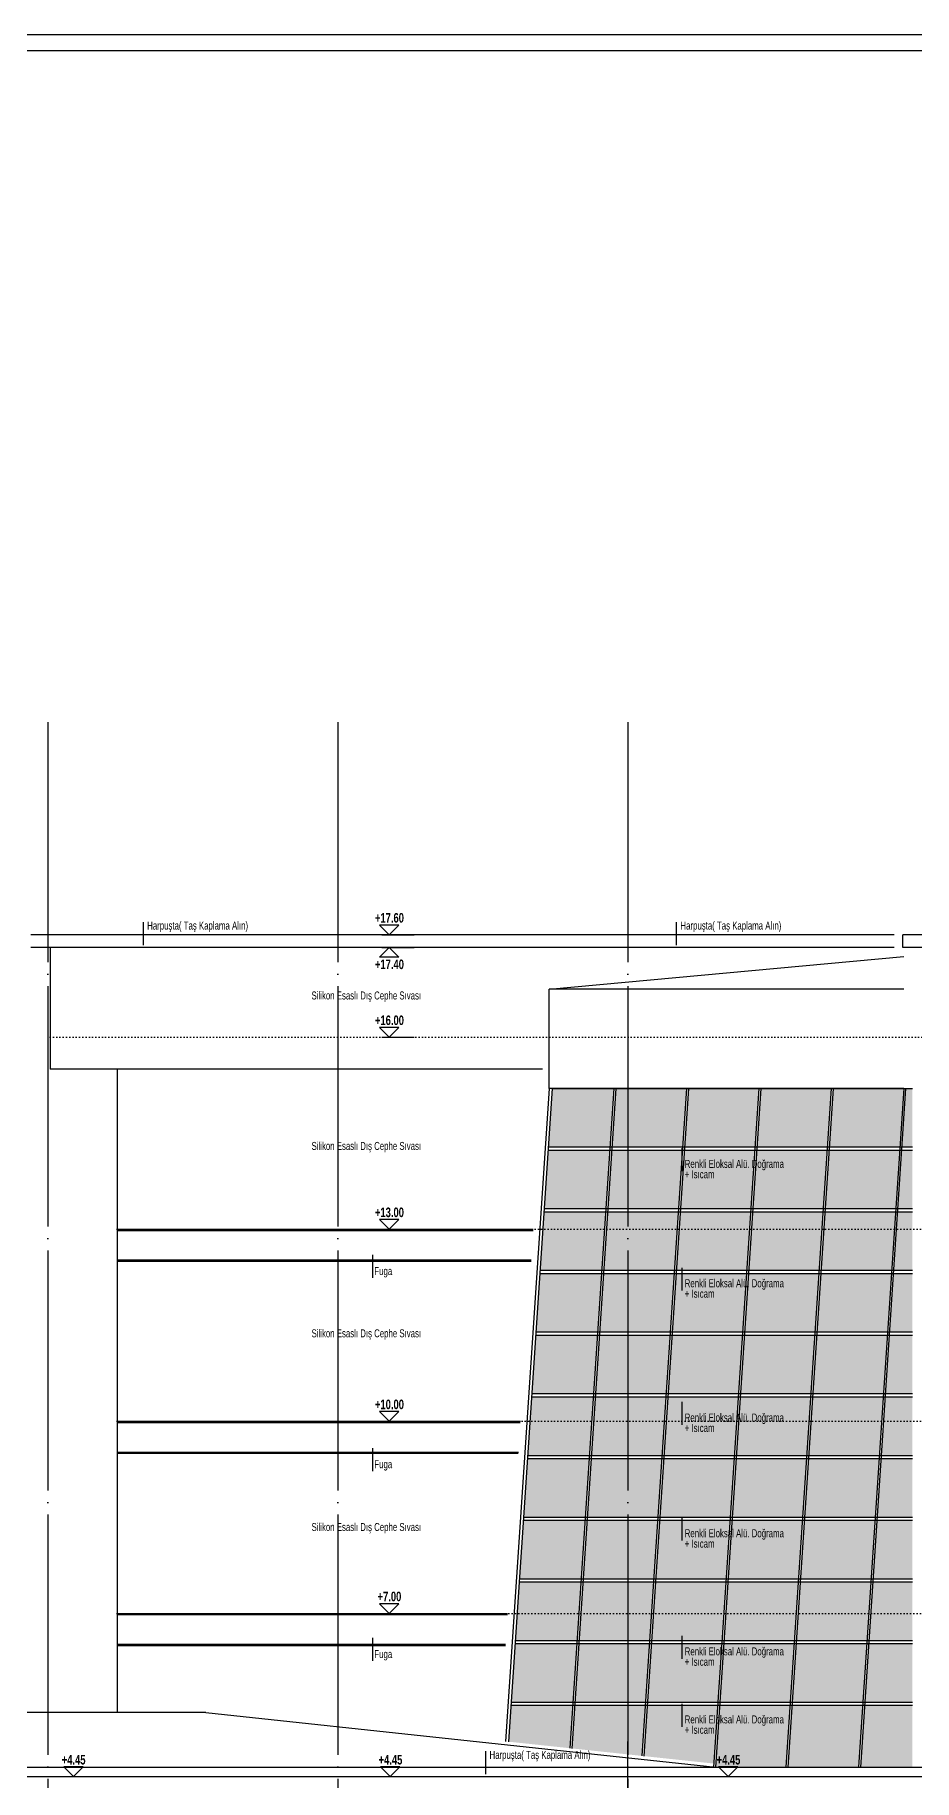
# Model space of a CAD drawing. Extents: x 460786 to 545292, y 30998 to 41694.
# Drawn here: x 524897 to 526270, y 38968 to 41694 of the extents above; entities that cross this region are included whole.
import ezdxf
from ezdxf.enums import TextEntityAlignment as Align

# ---------------------------------------------------------------- set-up
doc = ezdxf.new("R2010")
doc.units = 0
doc.header["$LTSCALE"] = 50
doc.header["$MEASUREMENT"] = 0
doc.linetypes.add('DASHDOT', pattern=[5.5, 5, -0.25, 0, -0.25])
doc.linetypes.add('DASHED', pattern=[0.1, 0, -0.1])
doc.layers.get('0').update_dxf_attribs({"linetype": 'CONTINUOUS'})
for name, color, linetype in [('A-Aks Dikey', 12, 'DASHDOT'), ('A-Cam', 160, 'CONTINUOUS'), ('A-Dash', 9, 'DASHED'), ('A-Gör 2', 40, 'CONTINUOUS'), ('A-Gör 3', 25, 'CONTINUOUS'), ('A-Gör 4', 75, 'CONTINUOUS'), ('A-Kot', 3, 'CONTINUOUS'), ('A-Lejant', 23, 'CONTINUOUS'), ('A-Solid', 254, 'CONTINUOUS'), ('A-Yazı 1', 200, 'CONTINUOUS'), ('A-Yazı 2', 205, 'CONTINUOUS')]:
    doc.layers.add(name, color=color, linetype=linetype)
doc.styles.add('blkan', font='arial.ttf', dxfattribs={"width": 0.9, "height": 12.5})
doc.styles.add('YAZI', font='arialbd.ttf', dxfattribs={"width": 0.9, "height": 150})

# ---------------------------------------------------------------- blocks, each defined once
blk = doc.blocks.new('kot-k')
for p, q in [((9.4, 0), (-32.7, 0)), ((-12.6, 12.6), (12.6, 12.6)), ((0, 0), (-12.6, 12.6)), ((0, 0), (12.6, 12.6))]:
    blk.add_line(p, q)
at = {"style": 'YAZI', "width": 0.7}
blk.add_attdef('KOT', text='', height=12.5, dxfattribs=at).set_placement((0, 22), align=Align.MIDDLE_CENTER)

msp = doc.modelspace()

# ---------------------------------------------------------------- hatches: boundary and pattern name
at = {"layer": 'A-Solid'}
h = msp.add_hatch(color=256, dxfattribs=at)
h.dxf.hatch_style = 1
h.paths.add_polyline_path([(525801.23, 40048), (525704.77, 40048), (525698.7, 39956.97), (525795.16, 39956.97)])
h.paths.add_polyline_path([(525914.37, 40048), (525804.77, 40048), (525798.7, 39956.97), (525908.3, 39956.97)])
h.paths.add_polyline_path([(526027.51, 40048), (525917.91, 40048), (525911.83, 39956.97), (526021.43, 39956.97)])
h.paths.add_polyline_path([(526140.64, 40048), (526031.04, 40048), (526024.97, 39956.97), (526134.57, 39956.97)])
h.paths.add_polyline_path([(526253.78, 40048), (526144.18, 40048), (526138.11, 39956.97), (526247.71, 39956.97)])
h.paths.add_polyline_path([(526267.54, 40048), (526257.32, 40048), (526251.24, 39956.97), (526267.54, 39956.97)])
h.paths.add_polyline_path([(526267.54, 39951.97), (526250.91, 39951.97), (526244.82, 39860.61), (526267.54, 39860.61)])
h.paths.add_polyline_path([(526267.54, 39855.61), (526244.48, 39855.61), (526238.39, 39764.24), (526267.54, 39764.24)])
h.paths.add_polyline_path([(526240.95, 39855.61), (526131.35, 39855.61), (526125.25, 39764.24), (526234.85, 39764.24)])
h.paths.add_polyline_path([(526247.38, 39951.97), (526137.77, 39951.97), (526131.68, 39860.61), (526241.28, 39860.61)])
h.paths.add_polyline_path([(526134.24, 39951.97), (526024.64, 39951.97), (526018.54, 39860.61), (526128.14, 39860.61)])
h = msp.add_hatch(color=256, dxfattribs=at)
h.dxf.hatch_style = 1
h.paths.add_polyline_path([(525788.73, 39860.61), (525794.83, 39951.97), (525698.37, 39951.97), (525692.27, 39860.61)])
h.paths.add_polyline_path([(525901.87, 39860.61), (525907.96, 39951.97), (525798.36, 39951.97), (525792.27, 39860.61)])
h.paths.add_polyline_path([(526015.01, 39860.61), (526021.1, 39951.97), (525911.5, 39951.97), (525905.4, 39860.61)])
h.paths.add_polyline_path([(526008.58, 39764.24), (526014.67, 39855.61), (525905.07, 39855.61), (525898.98, 39764.24)])
h.paths.add_polyline_path([(525901.54, 39855.61), (525791.93, 39855.61), (525785.84, 39764.24), (525895.44, 39764.24)])
h = msp.add_hatch(color=256, dxfattribs=at)
h.dxf.hatch_style = 1
h.paths.add_polyline_path([(525788.4, 39855.61), (525691.94, 39855.61), (525685.85, 39764.24), (525782.3, 39764.24)])
h.paths.add_polyline_path([(526127.81, 39855.61), (526018.21, 39855.61), (526012.11, 39764.24), (526121.72, 39764.24)])
h.paths.add_polyline_path([(526121.38, 39759.24), (526011.78, 39759.24), (526005.69, 39667.88), (526115.29, 39667.88)])
h.paths.add_polyline_path([(526234.52, 39759.24), (526124.92, 39759.24), (526118.82, 39667.88), (526228.42, 39667.88)])
h.paths.add_polyline_path([(526267.54, 39759.24), (526238.05, 39759.24), (526231.96, 39667.88), (526267.54, 39667.88)])
h.paths.add_polyline_path([(526267.54, 39662.88), (526231.63, 39662.88), (526225.53, 39571.51), (526267.54, 39571.51)])
h.paths.add_polyline_path([(526228.09, 39662.88), (526118.49, 39662.88), (526112.39, 39571.51), (526222, 39571.51)])
h.paths.add_polyline_path([(526114.95, 39662.88), (526005.35, 39662.88), (525999.26, 39571.51), (526108.86, 39571.51)])
h.paths.add_polyline_path([(526001.82, 39662.88), (525892.21, 39662.88), (525886.12, 39571.51), (525995.72, 39571.51)])
h.paths.add_polyline_path([(525775.54, 39662.88), (525679.08, 39662.88), (525672.99, 39571.51), (525769.45, 39571.51)])
h.paths.add_polyline_path([(525781.97, 39759.24), (525685.51, 39759.24), (525679.42, 39667.88), (525775.88, 39667.88)])
h.paths.add_polyline_path([(525895.11, 39759.24), (525785.51, 39759.24), (525779.41, 39667.88), (525889.01, 39667.88)])
h.paths.add_polyline_path([(526008.24, 39759.24), (525898.64, 39759.24), (525892.55, 39667.88), (526002.15, 39667.88)])
h.paths.add_polyline_path([(525888.68, 39662.88), (525779.08, 39662.88), (525772.98, 39571.51), (525882.58, 39571.51)])
h = msp.add_hatch(color=256, dxfattribs=at)
h.dxf.hatch_style = 1
h.paths.add_polyline_path([(525769.11, 39566.51), (525672.66, 39566.51), (525666.56, 39475.15), (525763.02, 39475.15)])
h.paths.add_polyline_path([(525882.25, 39566.51), (525772.65, 39566.51), (525766.55, 39475.15), (525876.16, 39475.15)])
h.paths.add_polyline_path([(525995.39, 39566.51), (525885.79, 39566.51), (525879.69, 39475.15), (525989.29, 39475.15)])
h.paths.add_polyline_path([(526108.53, 39566.51), (525998.92, 39566.51), (525992.83, 39475.15), (526102.43, 39475.15)])
h.paths.add_polyline_path([(526221.66, 39566.51), (526112.06, 39566.51), (526105.97, 39475.15), (526215.57, 39475.15)])
h.paths.add_polyline_path([(526267.54, 39566.51), (526225.2, 39566.51), (526219.1, 39475.15), (526267.54, 39475.15)])
h.paths.add_polyline_path([(526267.54, 39470.15), (526218.77, 39470.15), (526212.67, 39378.79), (526267.54, 39378.79)])
h.paths.add_polyline_path([(526215.23, 39470.15), (526105.63, 39470.15), (526099.54, 39378.79), (526209.14, 39378.79)])
h.paths.add_polyline_path([(526102.1, 39470.15), (525992.5, 39470.15), (525986.4, 39378.79), (526096, 39378.79)])
h.paths.add_polyline_path([(525988.96, 39470.15), (525879.36, 39470.15), (525873.26, 39378.79), (525982.87, 39378.79)])
h.paths.add_polyline_path([(525875.82, 39470.15), (525766.22, 39470.15), (525760.13, 39378.79), (525869.73, 39378.79)])
h.paths.add_polyline_path([(525762.69, 39470.15), (525666.23, 39470.15), (525660.13, 39378.79), (525756.59, 39378.79)])
h.paths.add_polyline_path([(525756.26, 39373.79), (525659.8, 39373.79), (525653.7, 39282.42), (525750.16, 39282.42)])
h.paths.add_polyline_path([(525869.39, 39373.79), (525759.79, 39373.79), (525753.7, 39282.42), (525863.3, 39282.42)])
h.paths.add_polyline_path([(525982.53, 39373.79), (525872.93, 39373.79), (525866.84, 39282.42), (525976.44, 39282.42)])
h.paths.add_polyline_path([(526095.67, 39373.79), (525986.07, 39373.79), (525979.97, 39282.42), (526089.57, 39282.42)])
h.paths.add_polyline_path([(526208.81, 39373.79), (526099.2, 39373.79), (526093.11, 39282.42), (526202.71, 39282.42)])
h.paths.add_polyline_path([(526267.54, 39373.79), (526212.34, 39373.79), (526206.25, 39282.42), (526267.54, 39282.42)])
h.paths.add_polyline_path([(526267.54, 39277.42), (526205.91, 39277.42), (526199.82, 39186.06), (526267.54, 39186.06)])
h.paths.add_polyline_path([(526267.54, 39181.06), (526199.48, 39181.06), (526193.39, 39089.7), (526267.54, 39089.7)])
h.paths.add_polyline_path([(526267.54, 39084.7), (526193.06, 39084.7), (526186.63, 38988.33), (526267.54, 38988.33)])
h.paths.add_polyline_path([(526189.52, 39084.7), (526079.92, 39084.7), (526073.49, 38988.33), (526183.09, 38988.33)])
h.paths.add_polyline_path([(526195.95, 39181.06), (526086.35, 39181.06), (526080.25, 39089.7), (526189.85, 39089.7)])
h.paths.add_polyline_path([(526202.38, 39277.42), (526092.78, 39277.42), (526086.68, 39186.06), (526196.28, 39186.06)])
h.paths.add_polyline_path([(526089.24, 39277.42), (525979.64, 39277.42), (525973.54, 39186.06), (526083.15, 39186.06)])
h.paths.add_polyline_path([(526082.81, 39181.06), (525973.21, 39181.06), (525967.12, 39089.7), (526076.72, 39089.7)])
h.paths.add_polyline_path([(526076.38, 39084.7), (525966.78, 39084.7), (525960.35, 38988.33), (526069.96, 38988.33)])
h.paths.add_polyline_path([(525963.25, 39084.7), (525853.65, 39084.7), (525848.35, 39005.32), (525957.18, 38993.7)])
h.paths.add_polyline_path([(525969.68, 39181.06), (525860.07, 39181.06), (525853.98, 39089.7), (525963.58, 39089.7)])
h.paths.add_polyline_path([(525976.1, 39277.42), (525866.5, 39277.42), (525860.41, 39186.06), (525970.01, 39186.06)])
h.paths.add_polyline_path([(525862.97, 39277.42), (525753.36, 39277.42), (525747.27, 39186.06), (525856.87, 39186.06)])
h.paths.add_polyline_path([(525749.83, 39277.42), (525653.37, 39277.42), (525647.28, 39186.06), (525743.73, 39186.06)])
h.paths.add_polyline_path([(525743.4, 39181.06), (525646.94, 39181.06), (525640.85, 39089.7), (525737.31, 39089.7)])
h.paths.add_polyline_path([(525736.97, 39084.7), (525640.51, 39084.7), (525636.73, 39027.9), (525732.5, 39017.68)])
h.paths.add_polyline_path([(525850.11, 39084.7), (525740.51, 39084.7), (525736.01, 39017.31), (525844.84, 39005.69)])
h.paths.add_polyline_path([(525856.54, 39181.06), (525746.94, 39181.06), (525740.84, 39089.7), (525850.44, 39089.7)])

# ---------------------------------------------------------------- linework, layer by layer
at = {"layer": 'A-Aks Dikey', "ltscale": 1.5}
for p, q in [((524916.72, 40620.39), (524916.72, 38186.23)), ((525369.72, 40620.39), (525369.72, 38186.23)), ((525822.72, 40620.39), (525822.72, 38186.23))]:
    msp.add_line(p, q, dxfattribs=at)
at = {"layer": 'A-Cam'}
for p, q in [((525704.77, 40048), (525636.73, 39027.9)), ((525704.77, 40048), (526267.54, 40048)), ((525801.26, 40048.33), (525732.5, 39017.68)), ((525736.01, 39017.31), (525804.79, 40048.33)), ((525914.39, 40048.33), (525844.84, 39005.69)), ((525848.35, 39005.32), (525917.93, 40048.33)), ((526027.53, 40048.33), (525956.82, 38988.33)), ((525960.35, 38988.33), (526031.06, 40048.33)), ((526140.67, 40048.33), (526069.96, 38988.33)), ((526073.49, 38988.33), (526144.2, 40048.33)), ((526253.8, 40048.33), (526183.09, 38988.33)), ((526186.63, 38988.33), (526257.34, 40048.33)), ((525698.37, 39951.97), (526267.57, 39951.97)), ((525698.7, 39956.97), (526267.57, 39956.97)), ((525691.94, 39855.61), (526267.57, 39855.61)), ((525692.27, 39860.61), (526267.57, 39860.61)), ((525685.51, 39759.24), (526267.57, 39759.24)), ((525685.85, 39764.24), (526267.57, 39764.24)), ((525679.08, 39662.88), (526267.57, 39662.88)), ((525679.42, 39667.88), (526267.57, 39667.88)), ((525672.66, 39566.51), (526267.57, 39566.51)), ((525672.99, 39571.51), (526267.57, 39571.51)), ((525666.56, 39475.15), (526267.57, 39475.15)), ((525666.23, 39470.15), (526267.57, 39470.15)), ((525659.8, 39373.79), (526267.57, 39373.79)), ((525660.13, 39378.79), (526267.57, 39378.79)), ((525653.7, 39282.42), (526267.57, 39282.42)), ((525653.37, 39277.42), (526267.57, 39277.42)), ((525646.94, 39181.06), (526267.57, 39181.06)), ((525647.28, 39186.06), (526267.57, 39186.06)), ((525640.85, 39089.7), (526267.57, 39089.7)), ((525640.51, 39084.7), (526267.57, 39084.7)), ((525960.35, 38988.33), (526267.54, 38988.33))]:
    msp.add_line(p, q, dxfattribs=at)
at = {"layer": 'A-Dash'}
for p, q in [((524920.55, 40128.33), (528193.04, 40128.33)), ((525025.21, 39828.33), (528193.04, 39828.33)), ((525025.21, 39528.33), (528193.04, 39528.33)), ((525025.21, 39228.33), (528193.04, 39228.33))]:
    msp.add_line(p, q, dxfattribs=at)
at = {"layer": 'A-Gör 2'}
for p, q in [((526252.54, 40268.33), (526252.54, 40288.33)), ((526982.38, 40288.33), (526252.54, 40288.33)), ((526982.38, 40268.33), (526252.54, 40268.33)), ((525822.72, 38868.33), (525822.72, 39028.33))]:
    msp.add_line(p, q, dxfattribs=at)
at = {"layer": 'A-Gör 3'}
for p, q in [((525699.79, 40203.33), (526253.8, 40254.52)), ((526253.8, 40203.33), (525699.79, 40203.33)), ((525699.79, 40048.33), (525699.79, 40203.33)), ((525699.79, 40048.33), (525631.75, 39028.43)), ((526253.8, 40048.33), (525699.79, 40048.33)), ((523583.25, 38988.33), (527911.77, 38988.33)), ((523583.25, 38973.33), (527911.77, 38973.33))]:
    msp.add_line(p, q, dxfattribs=at)
at = {"layer": 'A-Gör 4'}
for p, q in [((526238.84, 40288.33), (524890.55, 40288.33)), ((526238.84, 40268.33), (524890.55, 40268.33)), ((524920.55, 40268.33), (524920.55, 40078.33)), ((525689.79, 40078.33), (524920.55, 40078.33)), ((525025.21, 40078.33), (525025.21, 39073.33)), ((525025.21, 39828.33), (525675.09, 39828.33)), ((525025.21, 39826.33), (525674.95, 39826.33)), ((525025.21, 39780.33), (525671.89, 39780.33)), ((525025.21, 39778.33), (525671.75, 39778.33)), ((525025.21, 39528.33), (525655.07, 39528.33)), ((525025.21, 39526.33), (525654.94, 39526.33)), ((525025.21, 39480.33), (525651.87, 39480.33)), ((525025.21, 39478.33), (525651.74, 39478.33)), ((525025.21, 39228.33), (525635.06, 39228.33)), ((525025.21, 39226.33), (525634.93, 39226.33)), ((525025.21, 39180.33), (525631.86, 39180.33)), ((525025.21, 39178.33), (525631.73, 39178.33)), ((525163.95, 39073.33), (523596.72, 39073.33)), ((525163.95, 39073.33), (525960.35, 38988.33))]:
    msp.add_line(p, q, dxfattribs=at)
at = {"layer": 'A-Lejant'}
msp.add_lwpolyline([(460786.15, 41693.81), (460786.15, 37193.81), (545291.84, 37193.81), (545291.84, 41693.81), (460786.15, 41693.81)], dxfattribs=at)
msp.add_lwpolyline([(460811.15, 41668.81), (460811.15, 37218.81), (545266.84, 37218.81), (545266.84, 41668.81)], close=True, dxfattribs=at)
at = {"layer": 'A-Yazı 2'}
for p, q in [((525065.62, 40308.14), (525065.62, 40272.26)), ((525898.61, 40308.14), (525898.61, 40272.26)), ((525907.79, 39918.87), (525907.79, 39954.75)), ((525423.85, 39788.27), (525423.85, 39752.39)), ((525907.79, 39732.39), (525907.79, 39768.26)), ((525907.79, 39522.62), (525907.79, 39558.5)), ((525423.85, 39486.54), (525423.85, 39450.66)), ((525907.79, 39341.91), (525907.79, 39377.79)), ((525423.85, 39190.03), (525423.85, 39154.15)), ((525907.79, 39157.38), (525907.79, 39193.26)), ((525907.79, 39051.11), (525907.79, 39086.99)), ((525600.37, 39012.84), (525600.37, 38976.97))]:
    msp.add_line(p, q, dxfattribs=at)

# ---------------------------------------------------------------- block references
at = {"layer": 'A-Kot'}
ref = msp.add_blockref('kot-k', (525450.14, 40288.33), dxfattribs=dict(at, xscale=-1.200000000186265, yscale=1.200000000186265, zscale=1.200000000186265))
ref.add_attrib('KOT', '+17.60', dxfattribs={"layer": '0', "height": 15, "style": 'YAZI', "width": 0.7}).set_placement((525450.52, 40314.73), align=Align.MIDDLE_CENTER)
ref = msp.add_blockref('kot-k', (525450.14, 40268.33), dxfattribs=dict(at, xscale=1.200000000186265, yscale=1.200000000186265, zscale=1.200000000186265, rotation=180))
ref.add_attrib('KOT', '+17.40', dxfattribs={"layer": '0', "height": 15, "style": 'YAZI', "width": 0.7}).set_placement((525450.52, 40242.13), align=Align.MIDDLE_CENTER)
ref = msp.add_blockref('kot-k', (525450.14, 40128.33), dxfattribs=dict(at, xscale=-1.200000000186265, yscale=1.200000000186265, zscale=1.200000000186265))
ref.add_attrib('KOT', '+16.00', dxfattribs={"layer": '0', "height": 15, "style": 'YAZI', "width": 0.7}).set_placement((525450.52, 40154.73), align=Align.MIDDLE_CENTER)
ref = msp.add_blockref('kot-k', (525450.14, 39828.33), dxfattribs=dict(at, xscale=-1.200000000186265, yscale=1.200000000186265, zscale=1.200000000186265))
ref.add_attrib('KOT', '+13.00', dxfattribs={"layer": '0', "height": 15, "style": 'YAZI', "width": 0.7}).set_placement((525450.52, 39854.73), align=Align.MIDDLE_CENTER)
ref = msp.add_blockref('kot-k', (525450.14, 39528.33), dxfattribs=dict(at, xscale=-1.200000000186265, yscale=1.200000000186265, zscale=1.200000000186265))
ref.add_attrib('KOT', '+10.00', dxfattribs={"layer": '0', "height": 15, "style": 'YAZI', "width": 0.7}).set_placement((525450.52, 39554.73), align=Align.MIDDLE_CENTER)
ref = msp.add_blockref('kot-k', (525450.14, 39228.33), dxfattribs=dict(at, xscale=-1.200000000186265, yscale=1.200000000186265, zscale=1.200000000186265))
ref.add_attrib('KOT', '+7.00', dxfattribs={"layer": '0', "height": 15, "style": 'YAZI', "width": 0.7}).set_placement((525450.52, 39254.73), align=Align.MIDDLE_CENTER)
ref = msp.add_blockref('kot-k', (524956.85, 38973.33), dxfattribs=dict(at, xscale=-1.200000000186265, yscale=1.200000000186265, zscale=1.200000000186265))
ref.add_attrib('KOT', '+4.45', dxfattribs={"layer": '0', "height": 15, "style": 'YAZI', "width": 0.7}).set_placement((524957.23, 38999.73), align=Align.MIDDLE_CENTER)
ref = msp.add_blockref('kot-k', (525451.74, 38973.33), dxfattribs=dict(at, xscale=-1.200000000186265, yscale=1.200000000186265, zscale=1.200000000186265))
ref.add_attrib('KOT', '+4.45', dxfattribs={"layer": '0', "height": 15, "style": 'YAZI', "width": 0.7}).set_placement((525452.12, 38999.73), align=Align.MIDDLE_CENTER)
ref = msp.add_blockref('kot-k', (525979.74, 38973.33), dxfattribs=dict(at, xscale=-1.200000000186265, yscale=1.200000000186265, zscale=1.200000000186265))
ref.add_attrib('KOT', '+4.45', dxfattribs={"layer": '0', "height": 15, "style": 'YAZI', "width": 0.7}).set_placement((525980.12, 38999.73), align=Align.MIDDLE_CENTER)

# ---------------------------------------------------------------- texts
at = {"layer": 'A-Yazı 1', "style": 'blkan', "width": 0.7}
for p in [(525328.84, 40187.18), (525328.84, 39952.18), (525328.84, 39659.52), (525328.84, 39356.98)]:
    msp.add_text('Silikon Esaslı Dış Cephe Sıvası', height=12.5, dxfattribs=at).set_placement(p)
at = {"layer": 'A-Yazı 2', "style": 'blkan', "width": 0.7}
for s, p in [(' Harpuşta( Taş Kaplama Alın)', (525068.71, 40296.4)), (' Harpuşta( Taş Kaplama Alın)', (525901.7, 40296.4)), ('Renkli Eloksal Alü. Doğrama', (525911.77, 39924.19)), ('+ Isıcam', (525911.77, 39907.95)), ('Fuga', (525426.94, 39756.82)), ('Renkli Eloksal Alü. Doğrama', (525911.77, 39737.7)), ('+ Isıcam', (525911.77, 39721.47)), ('Renkli Eloksal Alü. Doğrama', (525911.77, 39527.94)), ('+ Isıcam', (525911.77, 39511.71)), ('Fuga', (525426.94, 39455.09)), ('+ Isıcam', (525911.77, 39331)), ('Renkli Eloksal Alü. Doğrama', (525911.77, 39347.23)), ('Renkli Eloksal Alü. Doğrama', (525911.77, 39162.7)), ('Fuga', (525426.94, 39158.58)), ('+ Isıcam', (525911.77, 39146.47)), ('Renkli Eloksal Alü. Doğrama', (525911.77, 39056.43)), ('+ Isıcam', (525911.77, 39040.2)), (' Harpuşta( Taş Kaplama Alın)', (525603.46, 39001.1))]:
    msp.add_text(s, height=12.5, dxfattribs=at).set_placement(p)

doc.saveas('drawing.dxf')
